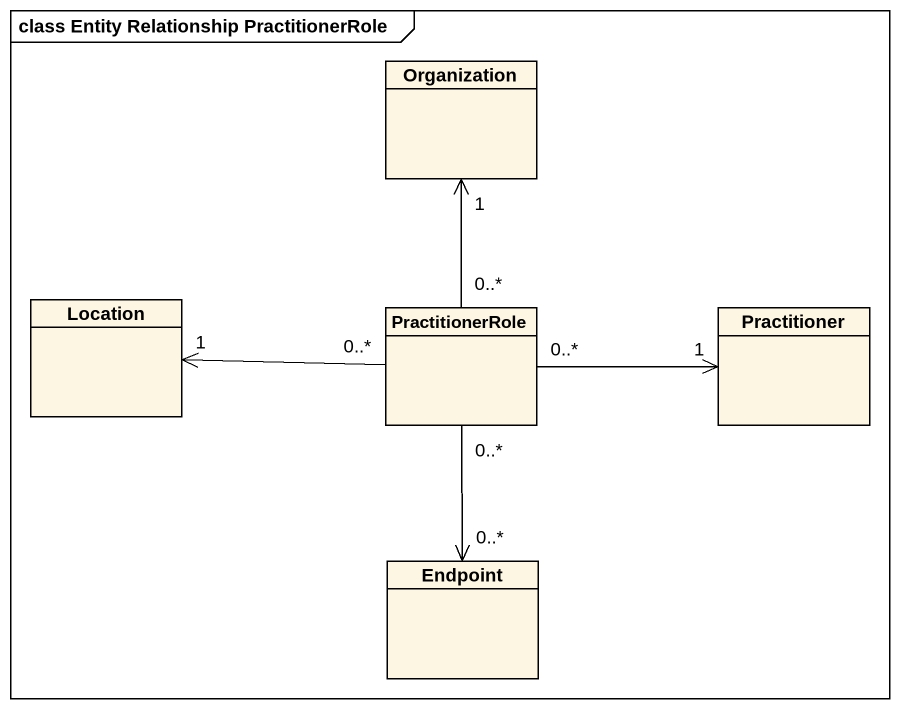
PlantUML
@startuml
mainframe class Entity Relationship PractitionerRole
hide circle
hide empty members
class Organization
class Location
class PractitionerRole
class Practitioner
class Endpoint
PractitionerRole "0..*" -up-> "1" Organization
PractitionerRole "0..*" -left-> "1" Location
PractitionerRole "0..*" -right-> "1" Practitioner
PractitionerRole "0..*" --> "0..*" Endpoint
@enduml
